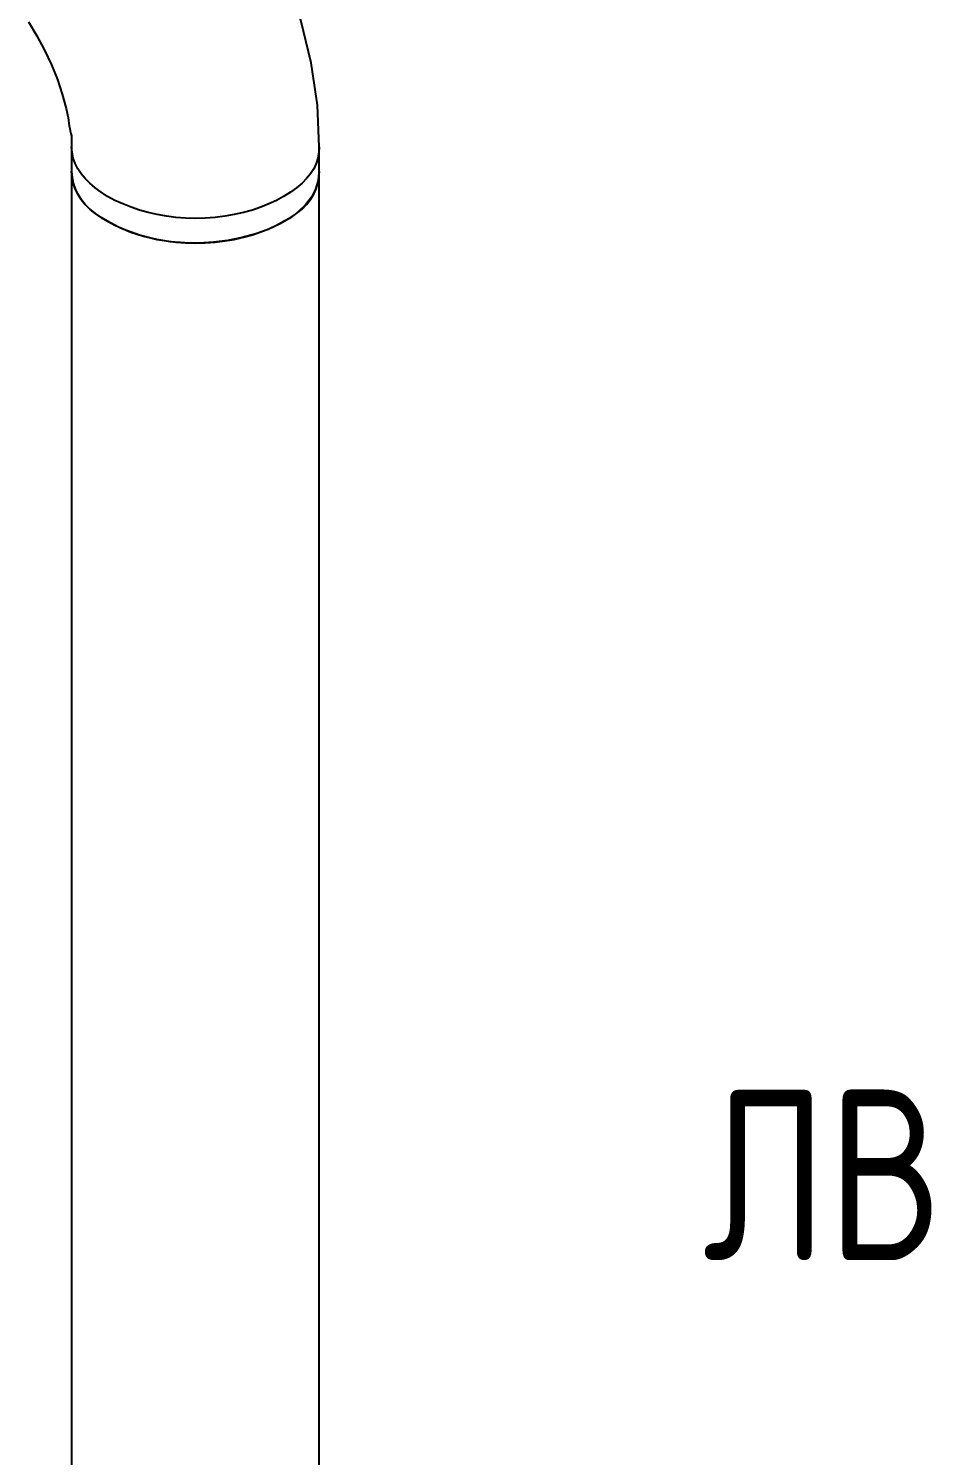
# Model space of a CAD drawing. Header units: metres. Extents: x 20 to 415, y 5 to 292.
# Drawn here: x 170.74 to 176.24, y 126.98 to 135.68 of the extents above; entities that cross this region are included whole.
import ezdxf

# ---------------------------------------------------------------- set-up
doc = ezdxf.new("R2010")
doc.units = ezdxf.units.M
doc.layers.add('ВОЗДУХОВОДЫ', color=7, linetype='Continuous')
doc.layers.add('ОБОЗНАЧЕНИЯ', color=7, linetype='Continuous')
doc.styles.add('GOST', font='isocpeur.ttf')

msp = doc.modelspace()

# ---------------------------------------------------------------- linework, layer by layer
at = {"layer": 'ВОЗДУХОВОДЫ'}
for points in [[(172.511, 134.9605), (172.5013, 135.2149), (172.4633, 135.4732), (172.3986, 135.732), (172.3091, 135.9881), (172.1968, 136.2386), (172.0633, 136.4799), (171.9105, 136.7091), (171.7403, 136.9226), (171.5543, 137.1174), (171.3545, 137.2904), (171.3248, 137.3105), (171.2958, 137.3306), (171.2677, 137.3507), (171.2397, 137.3708), (171.212, 137.3909), (171.1844, 137.411), (171.1563, 137.4312), (171.128, 137.4513), (171.0992, 137.4714), (171.0695, 137.4915)], [(170.7396, 135.7226), (170.7909, 135.6373), (170.8375, 135.5495), (170.8793, 135.4601), (170.9153, 135.3706), (170.9455, 135.282), (170.969, 135.1951), (170.9735, 135.1755), (170.9773, 135.1567), (170.9805, 135.139), (170.9832, 135.1217), (170.9857, 135.1051), (170.9882, 135.089), (170.9911, 135.0733), (170.9943, 135.0578), (170.998, 135.0426), (171.0025, 135.0275), (171.0025, 135.018), (171.0025, 135.0092), (171.0025, 135.0014), (171.0025, 134.9943), (171.0025, 134.9878), (171.0025, 134.9817), (171.0025, 134.976), (171.0025, 134.9707), (171.0025, 134.9655), (171.0025, 134.9605)], [(171.0025, 134.9605), (171.0025, 134.8096)], [(172.511, 134.9605), (172.509, 134.9258), (172.5028, 134.8921), (172.4926, 134.8594), (172.4779, 134.8277), (172.4587, 134.797), (172.4349, 134.7674), (172.4068, 134.7387), (172.3738, 134.711), (172.3359, 134.6844), (172.2932, 134.6587), (172.2509, 134.6346), (172.2051, 134.6126), (172.1562, 134.5929), (172.1044, 134.5754), (172.0501, 134.5603), (171.9939, 134.5478), (171.9359, 134.5377), (171.8769, 134.5305), (171.8171, 134.5262), (171.7568, 134.5246), (171.6969, 134.5262), (171.6382, 134.5305), (171.5808, 134.5377), (171.5244, 134.5478), (171.4696, 134.5603), (171.4165, 134.5754), (171.3647, 134.5929), (171.3148, 134.6126), (171.2666, 134.6346), (171.2204, 134.6587), (171.1817, 134.6844), (171.1463, 134.711), (171.1141, 134.7387), (171.0858, 134.7674), (171.0611, 134.797), (171.0405, 134.8277), (171.0243, 134.8594), (171.0124, 134.8921), (171.005, 134.9258), (171.0025, 134.9605)], [(172.511, 134.8096), (172.511, 134.9605)], [(171.0025, 134.8096), (171.0025, 123.7803)], [(171.2204, 134.5079), (171.1817, 134.5295), (171.1463, 134.5538), (171.1141, 134.5805), (171.0858, 134.6093), (171.0611, 134.64), (171.0405, 134.672), (171.0243, 134.7053), (171.0124, 134.7397), (171.005, 134.7744), (171.0025, 134.8096)], [(171.0025, 134.8096), (171.005, 134.7744), (171.0124, 134.7397), (171.0243, 134.7053), (171.0405, 134.672), (171.0611, 134.64), (171.0858, 134.6093), (171.1141, 134.5805), (171.1463, 134.5538), (171.1817, 134.5295), (171.2204, 134.5079), (171.2666, 134.4837), (171.3148, 134.4618), (171.3647, 134.442), (171.4165, 134.4246), (171.4696, 134.4095), (171.5244, 134.3969), (171.5808, 134.3869), (171.6382, 134.3797), (171.6969, 134.3753), (171.7568, 134.3738), (171.8171, 134.3753), (171.8769, 134.3797), (171.9359, 134.3869), (171.9939, 134.3969), (172.0501, 134.4095), (172.1044, 134.4246), (172.1562, 134.442), (172.2051, 134.4618), (172.2509, 134.4837), (172.2932, 134.5079), (172.3359, 134.5295), (172.3738, 134.5538), (172.4068, 134.5805), (172.4349, 134.6093), (172.4587, 134.64), (172.4779, 134.672), (172.4924, 134.7053), (172.5028, 134.7397), (172.509, 134.7744), (172.511, 134.8096)], [(172.511, 134.8096), (172.5057, 134.7553), (172.4896, 134.7035), (172.4636, 134.6541), (172.4279, 134.6076), (172.3833, 134.5645), (172.33, 134.5248), (172.2688, 134.4889), (172.1999, 134.4573), (172.1242, 134.4299), (172.0417, 134.4073), (171.9554, 134.3902), (171.8679, 134.3792), (171.7799, 134.3741), (171.6922, 134.3751), (171.6059, 134.3822), (171.5216, 134.3952), (171.4401, 134.4144), (171.3622, 134.4395), (171.2886, 134.4707), (171.2204, 134.5079)], [(172.511, 126.7136), (172.511, 134.8096)]]:
    msp.add_lwpolyline(points, dxfattribs=at)

# ---------------------------------------------------------------- texts
at = {"layer": 'ОБОЗНАЧЕНИЯ', "style": 'GOST', "width": 0.8}
msp.add_text('ЛВ', height=1.03981, dxfattribs=at).set_placement((174.8517, 128.1746))

doc.saveas('drawing.dxf')
